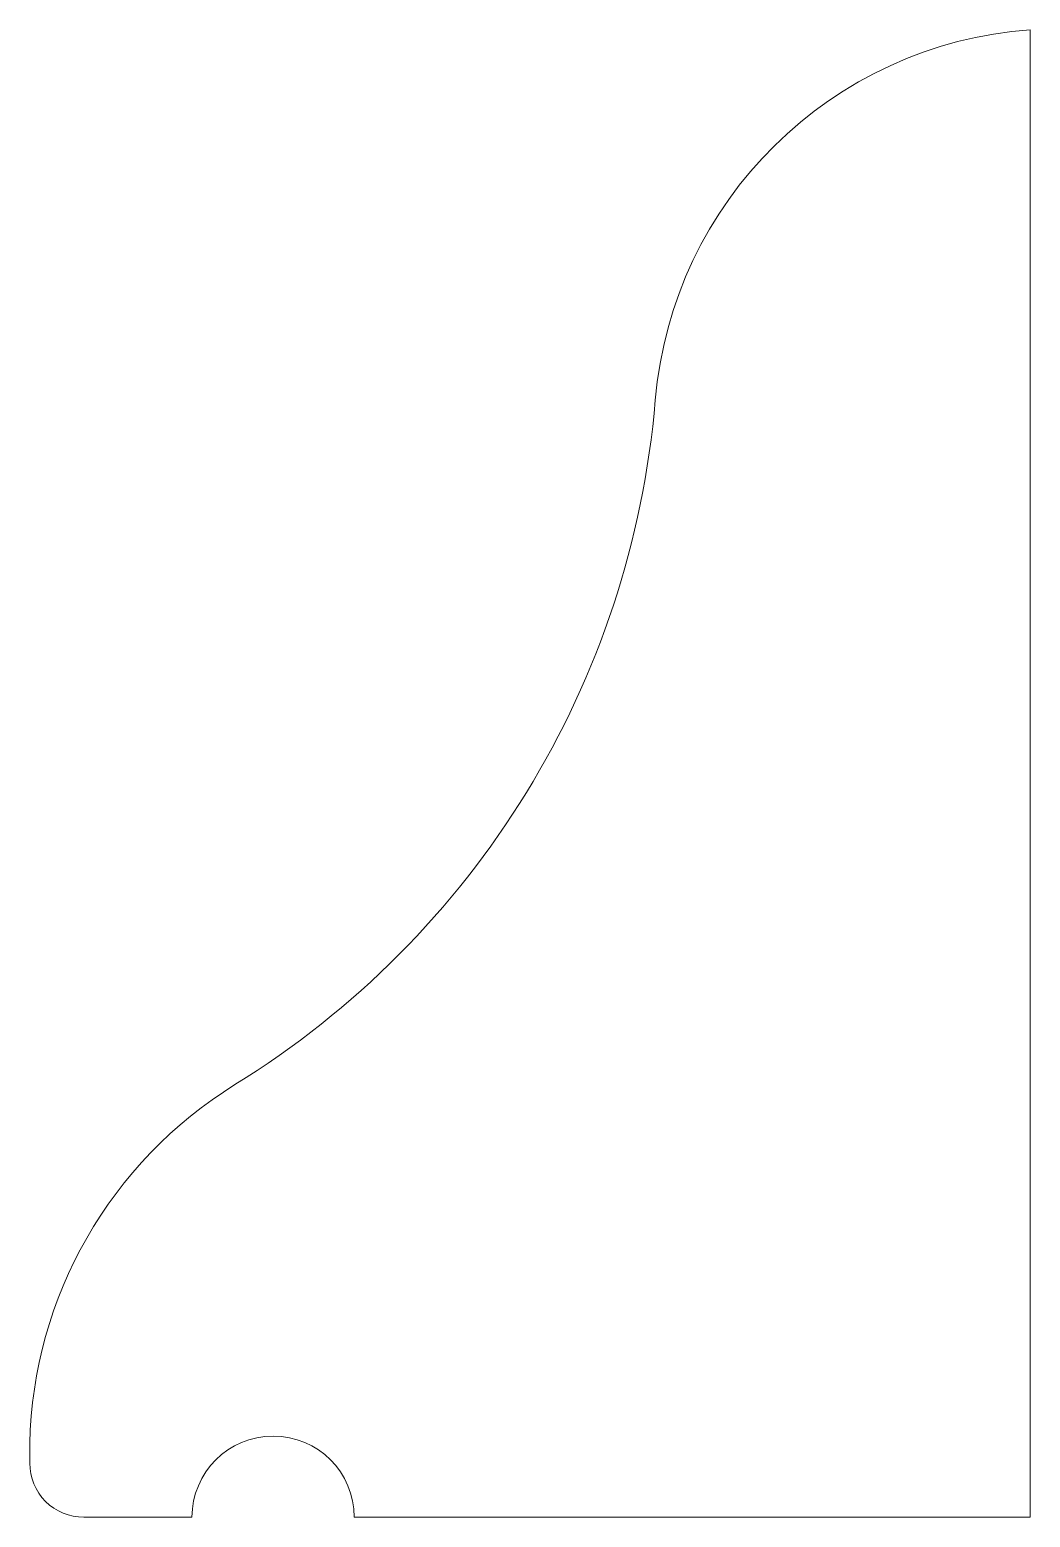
# Model space of a CAD drawing. Header units: inches. Extents: x 14.5 to 51.5, y 13.6 to 68.6.
import ezdxf

# ---------------------------------------------------------------- set-up
doc = ezdxf.new("R2010")
doc.units = ezdxf.units.IN
doc.header["$MEASUREMENT"] = 0
doc.layers.add('Stiklo paketas', color=7, linetype='Continuous')

msp = doc.modelspace()

# ---------------------------------------------------------------- linework, layer by layer
at = {"layer": 'Stiklo paketas', "lineweight": 5}
msp.add_lwpolyline([(51.473, 68.616, 0.36917), (37.606, 54.916, -0.237693), (22.062, 29.611, 0.254295), (14.473, 16.341), (14.473, 15.616, 0.414214), (16.473, 13.616), (20.473, 13.616, -1), (26.473, 13.616), (51.473, 13.616)], format="xyb", close=True, dxfattribs=at)

doc.saveas('drawing.dxf')
